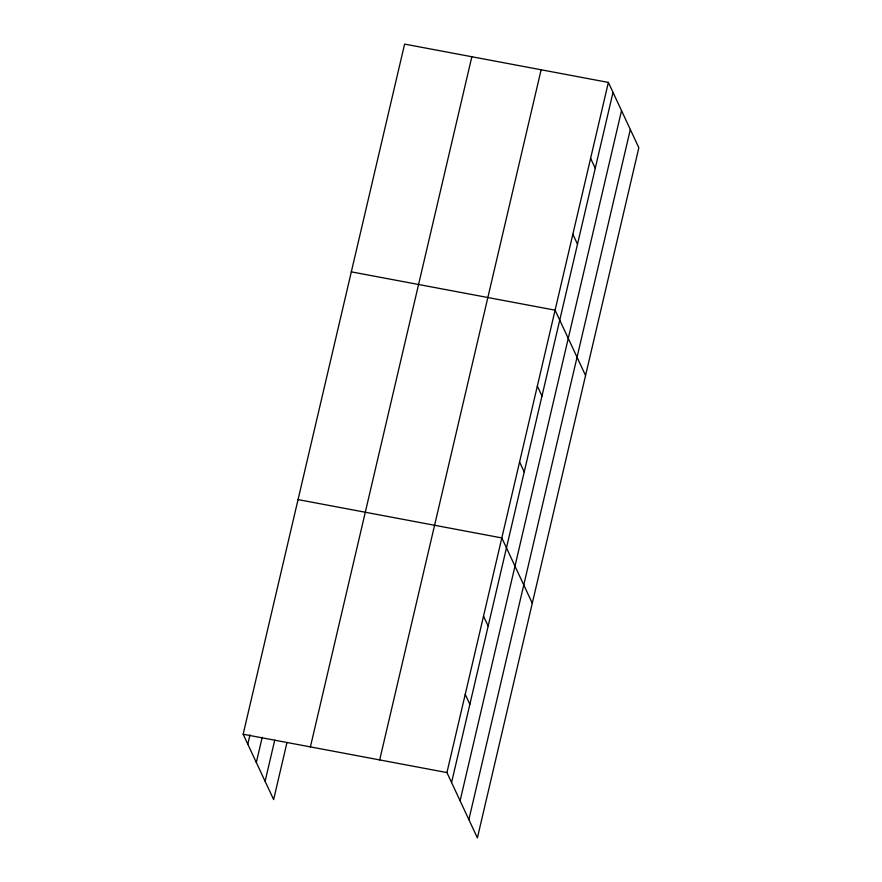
<?xml version="1.0" encoding="UTF-8"?>
<svg xmlns="http://www.w3.org/2000/svg" width="882" height="882" viewBox="0 0 882 882"><rect width="100%" height="100%" fill="white"/><g stroke="black" fill="none" stroke-linecap="round" stroke-linejoin="round"><path stroke-width="1.32" d="M286.959 742.578L273.629 799.577L243.156 734.254L404.606 44.1L608.371 82.423L638.844 147.746L477.394 837.9L446.931 772.566L608.371 82.423M247.798 744.199L249.97 734.915M256.32 762.478L262.219 737.286M265.107 781.309L274.721 740.207M310.409 746.889L471.848 56.746M379.69 759.92L541.129 69.777M451.573 782.521L613.012 92.367M460.095 800.79L621.534 110.647M468.871 819.621L630.321 129.478M351.323 271.854L555.098 310.166L585.56 375.5M298.05 499.598L501.825 537.921L532.287 603.244M243.156 734.254L446.931 772.566M590.62 158.33L595.251 168.286M572.859 234.248L577.501 244.204M537.336 386.084L541.978 396.029M519.575 462.003L524.217 471.947M483.523 616.132L488.165 626.088M465.222 694.354L469.863 704.299"/></g></svg>
